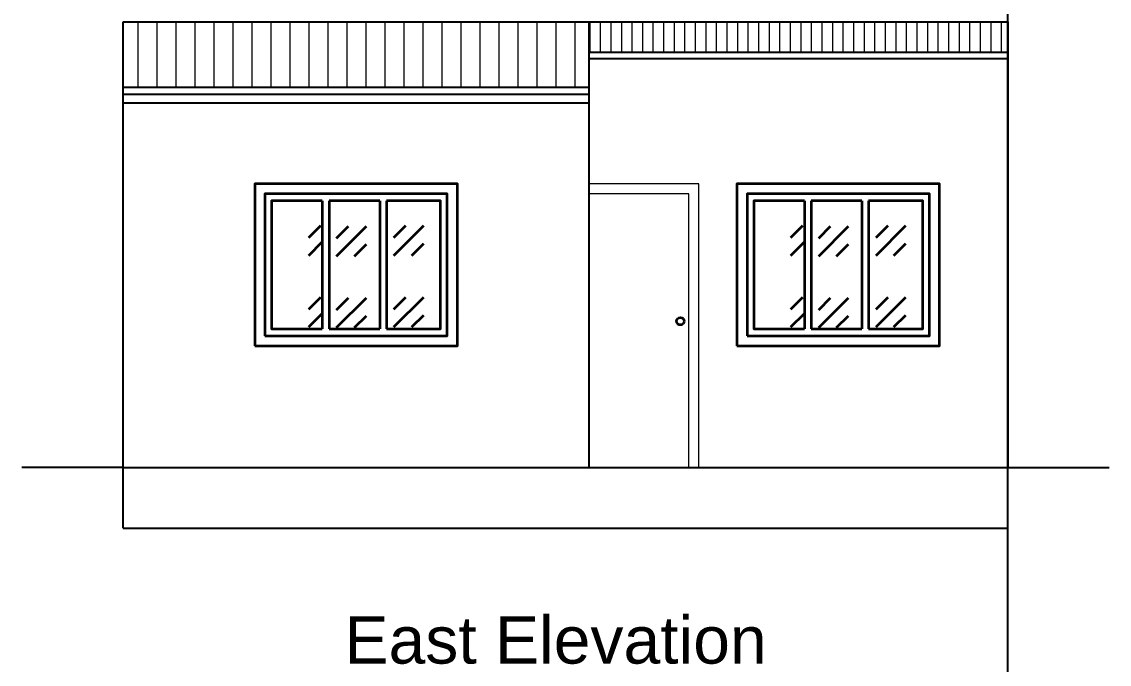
# Model space of a CAD drawing. Header units: inches. Extents: x 392906 to 410488, y -52747 to -40742.
# Drawn here: x 401388 to 401710, y -49808.2 to -49617.9 of the extents above; entities that cross this region are included whole.
import ezdxf

# ---------------------------------------------------------------- set-up
doc = ezdxf.new("R2010")
doc.units = ezdxf.units.IN
doc.header["$LTSCALE"] = 2
doc.header["$MEASUREMENT"] = 0
doc.layers.get('0').update_dxf_attribs({"linetype": 'CONTINUOUS'})
doc.layers.add('door', color=20, linetype='CONTINUOUS', lineweight=35)
doc.layers.add('steps', color=253, linetype='CONTINUOUS', lineweight=20)
doc.styles.get("Standard").update_dxf_attribs({"font": 'ARIALN.TTF'})

msp = doc.modelspace()

# ---------------------------------------------------------------- hatches: boundary and pattern name
at = {"layer": 'door', "ltscale": 0.5}
h = msp.add_hatch(dxfattribs=at)
h.set_pattern_fill('GOST_GLASS', color=256, scale=2.5)
h.set_pattern_definition([(45, (38960.524, -19034.013), (21.21320344, 0), [12.5, -17.5]), (45, (38965.827, -19034.013), (21.21320344, 0), [5, -25]), (45, (38960.524, -19028.71), (21.21320344, 0), [5, -25])])
h.paths.add_polyline_path([(401476.98, -49670.88), (401461.98, -49670.88), (401461.98, -49708.88), (401476.98, -49708.88)])
h = msp.add_hatch(dxfattribs=at)
h.set_pattern_fill('GOST_GLASS', color=256, scale=2.5)
h.set_pattern_definition([(45, (38947.524, -19034.198), (21.21320344, 0), [12.5, -17.5]), (45, (38952.827, -19034.198), (21.21320344, 0), [5, -25]), (45, (38947.524, -19028.895), (21.21320344, 0), [5, -25])])
h.paths.add_polyline_path([(401493.98, -49671.07), (401478.98, -49670.88), (401478.98, -49708.88), (401493.98, -49709.07)])
h = msp.add_hatch(dxfattribs=at)
h.set_pattern_fill('GOST_GLASS', color=256, scale=2.5)
h.set_pattern_definition([(45, (38964.524, -19034.013), (21.21320344, 0), [12.5, -17.5]), (45, (38969.827, -19034.013), (21.21320344, 0), [5, -25]), (45, (38964.524, -19028.71), (21.21320344, 0), [5, -25])])
h.paths.add_polyline_path([(401511.98, -49670.88), (401495.98, -49670.88), (401495.98, -49708.88), (401511.98, -49708.88)])
h = msp.add_hatch(dxfattribs=at)
h.set_pattern_fill('GOST_GLASS', color=256, scale=2.5)
h.set_pattern_definition([(45, (39103.301, -19034.013), (21.21320344, 0), [12.5, -17.5]), (45, (39108.605, -19034.013), (21.21320344, 0), [5, -25]), (45, (39103.301, -19028.71), (21.21320344, 0), [5, -25])])
h.paths.add_polyline_path([(401619.76, -49670.88), (401604.76, -49670.88), (401604.76, -49708.88), (401619.76, -49708.88)])
h = msp.add_hatch(dxfattribs=at)
h.set_pattern_fill('GOST_GLASS', color=256, scale=2.5)
h.set_pattern_definition([(45, (39090.301, -19034.198), (21.21320344, 0), [12.5, -17.5]), (45, (39095.605, -19034.198), (21.21320344, 0), [5, -25]), (45, (39090.301, -19028.895), (21.21320344, 0), [5, -25])])
h.paths.add_polyline_path([(401636.76, -49671.07), (401621.76, -49670.88), (401621.76, -49708.88), (401636.76, -49709.07)])
h = msp.add_hatch(dxfattribs=at)
h.set_pattern_fill('GOST_GLASS', color=256, scale=2.5)
h.set_pattern_definition([(45, (39107.301, -19034.013), (21.21320344, 0), [12.5, -17.5]), (45, (39112.605, -19034.013), (21.21320344, 0), [5, -25]), (45, (39107.301, -19028.71), (21.21320344, 0), [5, -25])])
h.paths.add_polyline_path([(401654.76, -49670.88), (401638.76, -49670.88), (401638.76, -49708.88), (401654.76, -49708.88)])
at = {"layer": 'steps', "ltscale": 0.3}
h = msp.add_hatch(dxfattribs=at)
h.set_pattern_fill('ANSI31', scale=45, angle=45)
h.paths.add_polyline_path([(401555.99, -49617.88), (401417.98, -49617.88), (401417.98, -49637.29), (401555.99, -49637.29)])
h = msp.add_hatch(dxfattribs=at)
h.set_pattern_fill('ANSI31', scale=25, angle=45)
h.paths.add_polyline_path([(401680, -49617.88), (401555.99, -49617.88), (401555.99, -49626.87), (401680, -49626.87)])

# ---------------------------------------------------------------- linework, layer by layer
at = {"ltscale": 0.5}
for p, q in [((401417.98, -49639.29), (401417.98, -49617.88)), ((401417.98, -49617.88), (401680, -49617.88)), ((401555.99, -49749.88), (401555.99, -49617.88)), ((401680, -49617.88), (401680, -49639.29)), ((401555.99, -49626.87), (401680, -49626.87)), ((401680, -49628.87), (401555.99, -49628.87)), ((401417.98, -49637.29), (401555.99, -49637.29)), ((401417.98, -49749.88), (401417.98, -49639.29)), ((401417.98, -49639.29), (401555.99, -49639.29)), ((401680, -49639.29), (401680, -49749.88)), ((401417.98, -49641.88), (401555.99, -49641.88)), ((401417.98, -49749.88), (401387.98, -49749.88)), ((401417.98, -49749.88), (401680, -49749.88)), ((401417.98, -49767.88), (401417.98, -49749.88)), ((401680, -49749.88), (401710, -49749.88)), ((401680, -49767.88), (401680, -49749.88)), ((401417.98, -49767.88), (401680, -49767.88))]:
    msp.add_line(p, q, dxfattribs=at)
msp.add_xline((401680, -50703.28), (0, 1), dxfattribs=at)
at = {"layer": 'door', "ltscale": 0.5}
for p, q in [((401476.98, -49670.88), (401476.98, -49708.88)), ((401478.98, -49670.88), (401478.98, -49708.88)), ((401493.98, -49670.88), (401493.98, -49708.88)), ((401495.98, -49670.88), (401495.98, -49708.88)), ((401619.76, -49670.88), (401619.76, -49708.88)), ((401621.76, -49670.88), (401621.76, -49708.88)), ((401636.76, -49670.88), (401636.76, -49708.88)), ((401638.76, -49670.88), (401638.76, -49708.88))]:
    msp.add_line(p, q, dxfattribs=at)
for points in [[(401456.98, -49713.88), (401516.98, -49713.88), (401516.98, -49665.88), (401456.98, -49665.88)], [(401599.76, -49713.88), (401659.76, -49713.88), (401659.76, -49665.88), (401599.76, -49665.88)], [(401459.98, -49710.88), (401513.98, -49710.88), (401513.98, -49668.88), (401459.98, -49668.88)], [(401602.76, -49710.88), (401656.76, -49710.88), (401656.76, -49668.88), (401602.76, -49668.88)]]:
    msp.add_lwpolyline(points, close=True, dxfattribs=at)
for points in [[(401476.98, -49670.88), (401461.98, -49670.88), (401461.98, -49708.88), (401476.98, -49708.88)], [(401493.98, -49670.88), (401478.98, -49670.88)], [(401495.98, -49708.88), (401511.98, -49708.88), (401511.98, -49670.88), (401495.98, -49670.88)], [(401619.76, -49670.88), (401604.76, -49670.88), (401604.76, -49708.88), (401619.76, -49708.88)], [(401636.76, -49670.88), (401621.76, -49670.88)], [(401638.76, -49708.88), (401654.76, -49708.88), (401654.76, -49670.88), (401638.76, -49670.88)], [(401478.98, -49708.88), (401493.98, -49708.88)], [(401621.76, -49708.88), (401636.76, -49708.88)]]:
    msp.add_lwpolyline(points, dxfattribs=at)
msp.add_circle((401583, -49706.57), 1.12, dxfattribs=at)
at = {"layer": 'steps', "color": 7, "ltscale": 0.3}
for p, q in [((401588.52, -49665.88), (401555.99, -49665.88)), ((401588.52, -49749.88), (401588.52, -49665.88)), ((401585.52, -49668.88), (401555.99, -49668.88)), ((401585.52, -49749.88), (401585.52, -49668.88))]:
    msp.add_line(p, q, dxfattribs=at)

# ---------------------------------------------------------------- texts
at = {"color": 7, "linetype": 'ByBlock', "lineweight": 5, "insert": (401546.06, -49801.09), "char_height": 14, "width": 235.547, "attachment_point": 5}
msp.add_mtext('{\\fArial CE|b0|i0|c0|p34;East Elevation}', dxfattribs=at)

doc.saveas('drawing.dxf')
